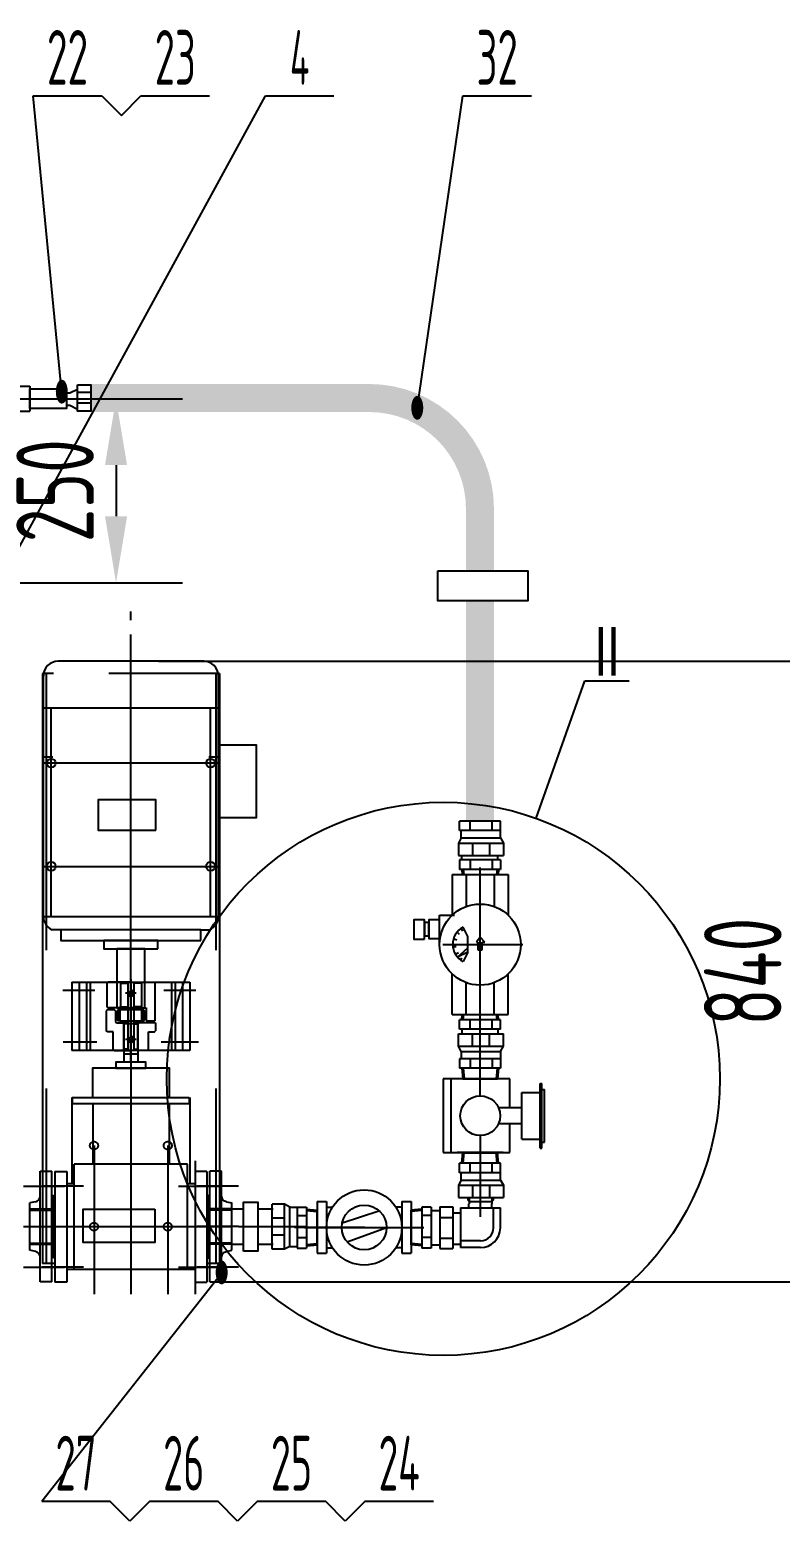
# Model space of a CAD drawing. Header units: millimetres. Extents: x -318 to 12282, y 0 to 8910.
# Drawn here: x 5716 to 6734, y 2769 to 4791 of the extents above; entities that cross this region are included whole.
import ezdxf
from ezdxf.enums import TextEntityAlignment as Align

# ---------------------------------------------------------------- set-up
doc = ezdxf.new("R2010")
doc.units = ezdxf.units.MM
doc.header["$LTSCALE"] = 300
doc.linetypes.add('F', pattern=[0.75, 0.5, -0.25])
doc.linetypes.add('G', pattern=[2, 1.25, -0.25, 0.25, -0.25])
for name, color, linetype in [('01', 7, 'Continuous'), ('02', 1, 'Continuous'), ('04', 2, 'F'), ('05', 4, 'G'), ('08', 1, 'Continuous'), ('11', 3, 'Continuous')]:
    doc.layers.add(name, color=color, linetype=linetype)
doc.styles.get("Standard").update_dxf_attribs({"font": 'isocp', "width": 0.707, "bigfont": 'intecad.shx'})
doc.dimstyles.new('INTE', dxfattribs={"dimscale": 30, "dimtxt": 3.5, "dimasz": 3, "dimexe": 3, "dimexo": 0, "dimgap": 1, "dimtad": 1, "dimdec": 3, "dimdsep": 46, "dimtxsty": 'Standard', "dimcen": 0, "dimclrd": 1, "dimclre": 1, "dimclrt": 3, "dimaunit": 1, "dimadec": 4, "dimazin": 0, "dimtfac": 1, "dimtdec": 3, "dimtmove": 0, "dimatfit": 0, "dimfxl": 1, "dimarcsym": 0})

# ---------------------------------------------------------------- blocks, each defined once
blk = doc.blocks.new('4')
at = {"layer": '01'}
for p, q in [((-33.7, -16.2), (-32.1, -8.6)), ((-32.1, -8.6), (32.1, -8.6)), ((33.7, -16.2), (32.1, -8.6)), ((-75, -22.6), (75, -22.6)), ((-75, -38.6), (-75, -22.6)), ((-75, -38.6), (75, -38.6)), ((-42, -40.6), (-42, -38.6)), ((42, -38.6), (42, -40.6)), ((75, -22.6), (75, -38.6)), ((-42, -40.6), (42, -40.6))]:
    blk.add_line(p, q, dxfattribs=at)
for centre, start, end in [((-41.5, -14.6), 270, 348.2101), ((41.5, -14.6), 191.7899, 270)]:
    blk.add_arc(centre, 8, start, end, dxfattribs=at)
at = {"layer": '04', "color": 2, "linetype": 'F'}
for p, q in [((-24, -8.6), (-24, -40.6)), ((-22.5, -8.6), (-22.5, -40.6)), ((22.5, -8.6), (22.5, -40.6)), ((24, -8.6), (24, -40.6))]:
    blk.add_line(p, q, dxfattribs=at)
at = {"layer": '05', "color": 4, "linetype": 'G'}
for p, q in [((-55, 0), (-55, -55.8)), ((0, 0), (0, -55.8)), ((55, 0), (55, -55.8))]:
    blk.add_line(p, q, dxfattribs=at)
blk = doc.blocks.new('*U38')
at = {"layer": '01'}
for p, q in [((-57, 28.8), (-57, -28.8)), ((-57, 28.8), (-30, 28.8)), ((-30, 28.8), (-30, -28.8)), ((57, 28.8), (30, 28.8)), ((30, 28.8), (30, -28.8)), ((57, 28.8), (57, -28.8)), ((-57, 17), (-83, 17)), ((-83, 17), (-83, -17)), ((-57, 14.4), (-30, 14.4)), ((30, 19), (-30, 19)), ((-15, 15), (-15, -15)), ((-15, 15), (15, 15)), ((15, 15), (15, -15)), ((57, 14.4), (30, 14.4)), ((57, 17), (83, 17)), ((83, 17), (83, -17)), ((-57, -17), (-83, -17)), ((-57, -14.4), (-30, -14.4)), ((-30, -19), (-19, -19)), ((-19, -19), (-19, -30)), ((-15, -15), (15, -15)), ((30, -19), (19, -19)), ((19, -19), (19, -30)), ((57, -14.4), (30, -14.4)), ((57, -17), (83, -17)), ((-57, -28.8), (-30, -28.8)), ((-28.8, -30), (28.8, -30)), ((-28.8, -57), (-28.8, -30)), ((-14.4, -57), (-14.4, -30)), ((14.4, -57), (14.4, -30)), ((28.8, -57), (28.8, -30)), ((57, -28.8), (30, -28.8)), ((-28.8, -57), (28.8, -57)), ((-17, -57), (-17, -83)), ((17, -57), (17, -83)), ((-17, -83), (17, -83))]:
    blk.add_line(p, q, dxfattribs=at)
at = {"layer": '05'}
for p, q in [((0, 29), (0, -88)), ((-88, 0), (88, 0))]:
    blk.add_line(p, q, dxfattribs=at)
blk = doc.blocks.new('g')
at = {"layer": '04', "linetype": 'F'}
h = blk.add_hatch(dxfattribs=at)
h.set_pattern_fill('ANSI37', color=2, scale=0.5, angle=90, style=0)
h.set_pattern_definition([(135, (-822.7086, -12.3893), (-1.122532, -1.122532), []), (225, (-822.7086, -12.3893), (1.122532, -1.122532), [])])
h.paths.add_polyline_path([(-279, 135), (-279, 137.8, 0.202934), (-294, 137.7), (-294, 135)])
h.paths.add_polyline_path([(-279, 102.2), (-279, 105), (-294, 105), (-294, 102.3, 0.202934)])
at = {"layer": '01', "color": 7, "linetype": 'Continuous', "ltscale": 2.5}
for p, q in [((-750, 240), (50, 240)), ((-58, 207), (-58, 196.9)), ((58, 207), (58, 33)), ((-58, 43.1), (-58, 33)), ((-750, 0), (50, 0))]:
    blk.add_line(p, q, dxfattribs=at)
at = {"layer": '01'}
for p, q in [((-420.7, 238.7), (-746.5, 238.7)), ((-703.4, 1.3), (-703.4, 238.7)), ((-636.5, 240), (-636.5, 225.7)), ((-420.7, 1.3), (-420.7, 238.7)), ((-402.3, 214.9), (-402.3, 226.9)), ((50, 240), (50, 223)), ((-766.5, 218.7), (-766.5, 21.3)), ((-331.5, 40), (-331.5, 200)), ((-331.5, 200), (-239, 200)), ((-239, 200), (-239, 40)), ((-331.5, 180), (-239, 180)), ((-331.5, 60), (-239, 60)), ((-402.3, 25.1), (-402.3, 13.1)), ((-331.5, 40), (-239, 40)), ((-420.7, 1.3), (-750, 1.3)), ((-483.5, 1.3), (-746.5, 1.3)), ((-636.5, 14.3), (-636.5, 0)), ((50, 17), (50, 0))]:
    blk.add_line(p, q, dxfattribs=at)
at = {"layer": '01', "ltscale": 2.5}
for p, q in [((-75, 223), (75, 223)), ((-75, 223), (-75, 207)), ((-42, 225), (42, 225)), ((-42, 225), (-42, 223)), ((42, 223), (42, 225)), ((75, 207), (75, 223)), ((-75, 207), (75, 207)), ((-175, 200), (-58, 200)), ((58, 196.9), (-84.8, 196.9)), ((-84.8, 196.9), (-84.8, 43.1)), ((-166.5, 171.8), (-84.8, 171.8)), ((-275, 129.5), (-223, 129.5)), ((-234, 129.5), (-234, 110.5)), ((-223, 129.5), (-223, 110.5)), ((-275, 110.5), (-223, 110.5)), ((-166.5, 68.2), (-84.8, 68.2)), ((58, 43.1), (-84.8, 43.1)), ((-175, 40), (-58, 40)), ((-75, 33), (75, 33)), ((-75, 17), (-75, 33)), ((75, 33), (75, 17)), ((-75, 17), (75, 17)), ((-42, 15), (-42, 17)), ((-42, 15), (42, 15)), ((42, 17), (42, 15))]:
    blk.add_line(p, q, dxfattribs=at)
at = {"layer": '01'}
for points in [[(-387.9, 214.9), (-402.3, 214.9), (-402.3, 25.1), (-387.9, 25.1)], [(-537.6, 153.6), (-578.9, 153.6), (-578.9, 75.7), (-537.6, 75.7)], [(-376.5, 156.7), (-387.9, 156.7), (-387.9, 83.3), (-376.5, 83.3)], [(-23.7, 152.4), (21.3, 152.4), (21.3, 55.4), (-23.7, 55.4)], [(-296.5, 139), (-376.5, 139), (-376.5, 101), (-296.5, 101)]]:
    blk.add_lwpolyline(points, close=True, dxfattribs=at)
at = {"layer": '01', "ltscale": 2.5}
for points in [[(-175, 199.2), (-166.5, 199.2), (-166.5, 40.8), (-175, 40.8)], [(-175, 172.1), (-215.1, 172.1), (-215.1, 67.9), (-175, 67.9)], [(-215.1, 140.4), (-223, 140.4), (-223, 99.6), (-215.1, 99.6)]]:
    blk.add_lwpolyline(points, close=True, dxfattribs=at)
at = {"layer": '01'}
for centre in [(-628.5, 228), (-488.5, 228), (-628.5, 12), (-488.5, 12)]:
    blk.add_circle(centre, 6, dxfattribs=at)
for centre, radius, start, end in [((-746.5, 218.7), 20, 90, 180), ((-421.2, 217.8), 21, 25.7777, 88.5214), ((-746.5, 21.3), 20, 180, 270), ((-421.2, 22.2), 21, 271.4786, 334.2223)]:
    blk.add_arc(centre, radius, start, end, dxfattribs=at)
at = {"layer": '02', "color": 1, "linetype": 'Continuous'}
blk.add_line((-335.7, 120), (-234.1, 120), dxfattribs=at)
at = {"layer": '04'}
blk.add_line((-750, 240), (-750, 0), dxfattribs=at)
at = {"layer": '04', "color": 2, "linetype": 'F', "ltscale": 2.5}
for p, q in [((-750, 235), (50, 235)), ((-275, 129.5), (-275, 110.5)), ((-750, 5), (50, 5))]:
    blk.add_line(p, q, dxfattribs=at)
at = {"layer": '04', "color": 2, "linetype": 'F'}
for p, q in [((-331.5, 175), (-239, 175)), ((-331.5, 151), (-330, 152.5)), ((-331.5, 135.8), (-331.5, 151)), ((-330, 152.5), (-279, 152.5)), ((-279, 140.9), (-279, 152.5)), ((-276.5, 153.5), (-265.5, 153.5)), ((-276.5, 153.5), (-276.5, 131)), ((-264, 152), (-265.5, 153.5)), ((-264, 144), (-264, 152)), ((-240.5, 144), (-264, 144)), ((-240.5, 144), (-239, 142.5)), ((-239, 142.5), (-239, 131)), ((-331.5, 135.8), (-330, 134.3)), ((-331.5, 120), (-331.5, 135.8)), ((-331.5, 124), (-239, 124)), ((-330, 134.3), (-298, 134.3)), ((-330, 134.3), (-330, 124)), ((-316.5, 127.3), (-316.5, 112.7)), ((-296.5, 135.8), (-298, 134.3)), ((-298, 134.3), (-298, 124)), ((-296.5, 134.3), (-296.5, 140.9)), ((-296.5, 140.9), (-279, 140.9)), ((-296.5, 134.3), (-296.5, 120)), ((-294, 135), (-294, 137.7)), ((-279, 135), (-279, 137.8)), ((-276.5, 131), (-276.5, 124)), ((-275, 129.5), (-276.5, 131)), ((-240.5, 129.5), (-275, 129.5)), ((-275, 124), (-275, 129.5)), ((-254, 127.3), (-254, 112.7)), ((-240.5, 129.5), (-239, 131)), ((-240.5, 124), (-240.5, 129.5)), ((-239, 131), (-239, 120)), ((-331.5, 120), (-331.5, 104.2)), ((-331.5, 116), (-239, 116)), ((-331.5, 104.2), (-330, 105.7)), ((-331.5, 104.2), (-331.5, 89)), ((-330, 105.7), (-330, 116)), ((-330, 105.7), (-298, 105.7)), ((-298, 105.7), (-298, 116)), ((-296.5, 104.2), (-298, 105.7)), ((-296.5, 105.7), (-296.5, 120)), ((-296.5, 105.7), (-296.5, 89)), ((-294, 105), (-294, 102.3)), ((-279, 105), (-279, 102.2)), ((-276.5, 109), (-276.5, 116)), ((-275, 110.5), (-276.5, 109)), ((-276.5, 100.6), (-276.5, 109)), ((-275, 116), (-275, 110.5)), ((-240.5, 110.5), (-275, 110.5)), ((-240.5, 116), (-240.5, 110.5)), ((-240.5, 110.5), (-239, 109)), ((-239, 109), (-239, 120)), ((-239, 97.5), (-239, 109)), ((-331.5, 89), (-330, 87.5)), ((-330, 87.5), (-298, 87.5)), ((-298, 87.5), (-296.5, 89)), ((-292.5, 99.1), (-294, 97.6)), ((-294, 97.6), (-294, 88)), ((-294, 88), (-292.5, 86.5)), ((-292.5, 99.1), (-278, 99.1)), ((-292.5, 86.5), (-265.5, 86.5)), ((-278, 99.1), (-276.5, 100.6)), ((-264, 88), (-265.5, 86.5)), ((-240.5, 96), (-264, 96)), ((-264, 96), (-264, 88)), ((-240.5, 96), (-239, 97.5)), ((-331.5, 65), (-239, 65))]:
    blk.add_line(p, q, dxfattribs=at)
blk.add_lwpolyline([(-294, 105), (-279, 105), (-279, 135), (-294, 135)], close=True, dxfattribs=at)
at = {"layer": '04', "ltscale": 2.5}
for centre in [(-110, 170), (0, 170), (-110, 70), (0, 70)]:
    blk.add_circle(centre, 5.5, dxfattribs=at)
at = {"layer": '04', "color": 2, "linetype": 'F'}
for centre in [(-316.5, 120), (-254, 120)]:
    blk.add_circle(centre, 3, dxfattribs=at)
for centre, radius, start, end in [((-316.5, 120), 4, 267.1678, 182.5297), ((-286.4, 120), 19.2, 67.4956, 113.3815), ((-254, 120), 4, 267.1678, 182.5297), ((-286.4, 120), 19.2, 246.6185, 292.5044)]:
    blk.add_arc(centre, radius, start, end, dxfattribs=at)
at = {"layer": '05', "color": 4, "linetype": 'G', "ltscale": 2.5}
for p, q in [((0, 256), (0, 33.8)), ((-55, 184.4), (-55, 240.2)), ((55, 184.4), (55, 240.2)), ((-89.2, 207), (91.3, 207)), ((-110, 170), (91.3, 170)), ((-222.1, 120), (-802.9, 120)), ((-301.6, 120), (1.1, 120)), ((-89.2, 120), (91.3, 120)), ((-110, 70), (91.3, 70)), ((-55, 55.6), (-55, -0.2)), ((55, 55.6), (55, -0.2))]:
    blk.add_line(p, q, dxfattribs=at)
at = {"layer": '05', "color": 4, "linetype": 'G'}
for p, q in [((-420.7, 228), (-703.4, 228)), ((-628.5, 238.7), (-628.5, 1.3)), ((-488.5, 1.3), (-488.5, 238.7)), ((-320.3, 208.1), (-320.3, 164.6)), ((-250.3, 211.8), (-250.3, 160.9)), ((-331.5, 190), (-239, 190)), ((-222.1, 120), (-833.9, 120)), ((-320.3, 71), (-320.3, 27.5)), ((-250.3, 73.8), (-250.3, 28.4)), ((-331.5, 50), (-239, 50)), ((-420.7, 12), (-703.4, 12))]:
    blk.add_line(p, q, dxfattribs=at)
blk = doc.blocks.new('s')
at = {"layer": '01'}
for p, q in [((-127, 35), (-114.5, 35)), ((-127, 35), (-127, -35)), ((-114.5, 35), (-114.5, -35)), ((-114.5, 27.5), (-106.5, 27.5)), ((-93.1, 6.1), (-43.4, 22.6)), ((-12.5, 27.5), (-20.5, 27.5)), ((-12.5, 35), (0, 35)), ((-12.5, 35), (-12.5, -35)), ((0, 35), (0, -35)), ((-86.7, -19.4), (-33.2, 0)), ((-127, -35), (-114.5, -35)), ((-114.5, -27.5), (-106.5, -27.5)), ((-12.5, -27.5), (-20.5, -27.5)), ((-12.5, -35), (0, -35))]:
    blk.add_line(p, q, dxfattribs=at)
for radius in [51, 30.3]:
    blk.add_circle((-63.5, 0), radius, dxfattribs=at)
at = {"layer": '05', "color": 4, "linetype": 'G'}
blk.add_line((-144.5, 0), (17.5, 0), dxfattribs=at)
blk = doc.blocks.new('1')
at = {"layer": '01'}
for p, q in [((-104.6, 55), (-64.6, 55)), ((-64.6, 55), (-64.6, 35)), ((-199.6, 38.1), (-144.3, 38.1)), ((-199.6, 38.1), (-199.6, -38.1)), ((-114.9, 16.6), (-127.5, 23.1)), ((-125.5, 26.4), (-122.6, 24.7)), ((-114.9, 16.6), (-121.6, 30.7)), ((-121.6, 30.7), (-109.1, 16.6)), ((-117.7, 33.5), (-115.2, 29.2)), ((-107.4, 37.1), (-107.2, 32.6)), ((-96.5, 36.1), (-98.2, 31.6)), ((-93.6, 16.6), (-81, 23.1)), ((-87.6, 31.2), (-90.3, 28.7)), ((-82.7, 25.9), (-86.6, 23.9)), ((-9.6, 38.1), (-64.9, 38.1)), ((-9.6, 38.1), (-9.6, -38.1)), ((-199.6, 19.1), (-156.2, 19.1)), ((-114.9, 16.6), (-93.6, 16.6)), ((-101.3, 3), (-111.7, 3)), ((-111.7, 3), (-111.7, -2.5)), ((-101.3, 5.1), (-101.3, 3)), ((-94.7, 0), (-101.3, 5.1)), ((-101.3, -6.1), (-94.7, 0)), ((-9.6, 19.1), (-53, 19.1)), ((-199.6, -19.1), (-156.2, -19.1)), ((-111.7, -2.5), (-101.3, -2.5)), ((-101.3, -2.5), (-101.3, -6.1)), ((-9.6, -19.1), (-53, -19.1)), ((-199.6, -38.1), (-144.3, -38.1)), ((-9.6, -38.1), (-64.9, -38.1))]:
    blk.add_line(p, q, dxfattribs=at)
for points in [[(-97.4, 75.4), (-70.9, 75.4), (-70.9, 90), (-97.4, 90)], [(-96.3, 55), (-71.2, 55), (-71.2, 69.7), (-96.3, 69.7)], [(-92.7, 69.7), (-74.8, 69.7), (-74.8, 75.4), (-92.7, 75.4)]]:
    blk.add_lwpolyline(points, close=True, dxfattribs=at)
blk.add_circle((-104.6, 0), 55, dxfattribs=at)
blk.add_arc((-104.3, 11.1), 26.2, 27.3251, 152.6749, dxfattribs=at)
at = {"layer": '05', "color": 4, "linetype": 'G', "ltscale": 2}
for p, q in [((-104.6, 50.8), (-104.6, -57.9)), ((-195.4, 0), (0, 0))]:
    blk.add_line(p, q, dxfattribs=at)
blk = doc.blocks.new('*D54')
at = {"layer": '08', "color": 1, "lineweight": -2}
for p, q in [((5890.7, 3935.1), (6855.5, 3935.1)), ((6765.5, 3845.1), (6765.5, 3183.7)), ((5976.5, 3093.7), (6855.5, 3093.7))]:
    blk.add_line(p, q, dxfattribs=at)
at = {"layer": '08', "color": 1}
for points in [[(6750.5, 3845.1), (6780.5, 3845.1), (6765.5, 3935.1)], [(6750.5, 3183.7), (6780.5, 3183.7), (6765.5, 3093.7)]]:
    blk.add_solid(points, dxfattribs=at)
at = {"layer": 'Defpoints', "color": 0}
for p in [(5890.7, 3935.1), (5976.5, 3093.7), (6765.5, 3093.7)]:
    blk.add_point(p, dxfattribs=at)
at = {"layer": '08', "color": 3, "insert": (6683, 3514.4), "char_height": 105, "attachment_point": 5, "rotation": 90}
blk.add_mtext('840', dxfattribs=at)
blk = doc.blocks.new('*D55')
at = {"layer": '08', "color": 1, "lineweight": -2}
for p, q in [((5721.5, 4291.1), (5923.3, 4291.1)), ((5833.3, 4201.1), (5833.3, 4131.7)), ((5700.5, 4041.7), (5923.3, 4041.7))]:
    blk.add_line(p, q, dxfattribs=at)
at = {"layer": '08', "color": 1}
for points in [[(5818.3, 4201.1), (5848.3, 4201.1), (5833.3, 4291.1)], [(5818.3, 4131.7), (5848.3, 4131.7), (5833.3, 4041.7)]]:
    blk.add_solid(points, dxfattribs=at)
at = {"layer": 'Defpoints', "color": 0}
for p in [(5721.5, 4291.1), (5700.5, 4041.7), (5833.3, 4041.7)]:
    blk.add_point(p, dxfattribs=at)
at = {"layer": '08', "color": 3, "insert": (5750.7, 4166.4), "char_height": 105, "attachment_point": 5, "rotation": 90}
blk.add_mtext('250', dxfattribs=at)

msp = doc.modelspace()

# ---------------------------------------------------------------- linework, layer by layer
for p, q in [((6358.2316, 3369.0597), (6295.7165, 3369.0597)), ((6358.2316, 3269.0597), (6295.7165, 3269.0597)), ((6106.1705, 3198.8462), (6106.1705, 3136.331)), ((6233.1705, 3198.8462), (6233.1705, 3136.331))]:
    msp.add_line(p, q)
at = {"layer": '01', "color": 7, "linetype": 'Continuous'}
for p, q in [((5766.065, 4299.1092), (5770.8825, 4299.1092)), ((5770.8825, 4299.1092), (5781.0979, 4304.2819)), ((5781.0979, 4300.1379), (5799.1305, 4300.1379)), ((5766.065, 4282.3092), (5770.8825, 4282.3092)), ((5770.8825, 4282.3092), (5781.0979, 4277.0448)), ((5781.0979, 4285.5358), (5799.1305, 4285.5358)), ((6354.4995, 3718.6067), (6298.7705, 3718.6067)), ((6354.4995, 3705.81), (6298.7705, 3705.81)), ((6354.4995, 3665.8161), (6298.7705, 3665.8161)), ((6354.4995, 3653.0194), (6298.7705, 3653.0194)), ((6302.0758, 3653.0194), (6302.6839, 3646.0689)), ((6351.8722, 3653.0194), (6351.2641, 3646.0689)), ((6354.4995, 3449.1184), (6298.7705, 3449.1184)), ((6302.0758, 3449.1184), (6302.6839, 3456.0689)), ((6351.8722, 3449.1184), (6351.2641, 3456.0689)), ((6354.4995, 3436.3217), (6298.7705, 3436.3217)), ((6354.4995, 3396.3278), (6298.7705, 3396.3278)), ((6354.4995, 3383.5311), (6298.7705, 3383.5311)), ((6302.0758, 3383.5311), (6303.3569, 3368.8881)), ((6351.8722, 3383.5311), (6350.5911, 3368.8881)), ((6348.974, 3369.0597), (6304.974, 3369.0597)), ((6305.3181, 3369.0597), (6348.6299, 3369.0597)), ((6302.0758, 3254.5882), (6303.3569, 3269.2312)), ((6348.974, 3269.0597), (6304.974, 3269.0597)), ((6305.3181, 3269.0597), (6348.6299, 3269.0597)), ((6351.8722, 3254.5882), (6350.5911, 3269.2312)), ((6354.4995, 3254.5882), (6298.7705, 3254.5882)), ((6354.4995, 3241.7915), (6298.7705, 3241.7915)), ((6078.9024, 3195.1141), (6078.9024, 3139.385)), ((6091.6991, 3195.1141), (6091.6991, 3139.385)), ((6247.642, 3195.1141), (6247.642, 3139.385)), ((6260.4386, 3195.1141), (6260.4386, 3139.385)), ((6272.0375, 3195.3088), (6272.0375, 3139.1904)), ((6290.0375, 3195.3088), (6290.0375, 3139.1904)), ((6312.0019, 3202.7266), (6312.0019, 3199.6666)), ((6342.6019, 3202.7266), (6342.6019, 3199.6666)), ((6091.6991, 3192.4868), (6106.3421, 3191.2057)), ((6106.1705, 3189.5886), (6106.1705, 3145.5886)), ((6106.1705, 3145.9327), (6106.1705, 3189.2445)), ((6247.642, 3192.4868), (6232.9989, 3191.2057)), ((6233.1705, 3189.5886), (6233.1705, 3145.5886)), ((6233.1705, 3145.9327), (6233.1705, 3189.2445)), ((6091.6991, 3142.6904), (6106.3421, 3143.9715)), ((6247.642, 3142.6904), (6232.9989, 3143.9715))]:
    msp.add_line(p, q, dxfattribs=at)
at = {"layer": '01'}
for p, q in [((6298.7705, 3705.81), (6298.7705, 3718.6067)), ((6301.2351, 3695.7957), (6301.2351, 3705.81)), ((6313.5468, 3705.81), (6313.5468, 3718.6067)), ((6343.0994, 3705.81), (6343.0994, 3718.6067)), ((6354.2872, 3695.7957), (6354.2872, 3705.81)), ((6354.4995, 3705.81), (6354.4995, 3718.6067)), ((6301.2351, 3695.7957), (6297.5956, 3688.782)), ((6297.5956, 3688.782), (6358.6258, 3688.782)), ((6297.5956, 3688.782), (6297.5956, 3672.0476)), ((6301.2351, 3695.7957), (6354.2872, 3695.7957)), ((6316.6941, 3688.782), (6316.6941, 3672.0476)), ((6339.5273, 3688.782), (6339.5273, 3672.0476)), ((6354.2872, 3695.7957), (6358.6258, 3688.782)), ((6358.6258, 3688.782), (6358.6258, 3672.0476)), ((6297.5956, 3672.0476), (6358.6258, 3672.0476)), ((6297.5956, 3672.0476), (6358.6258, 3672.0476)), ((6298.7705, 3665.8161), (6298.7705, 3653.0194)), ((6301.8704, 3665.8161), (6301.8704, 3672.0476)), ((6313.5468, 3665.8161), (6313.5468, 3653.0194)), ((6343.0994, 3665.8161), (6343.0994, 3653.0194)), ((6350.7164, 3665.8161), (6350.7164, 3672.0476)), ((6354.4995, 3665.8161), (6354.4995, 3653.0194)), ((6298.7705, 3436.3217), (6298.7705, 3449.1184)), ((6313.5468, 3436.3217), (6313.5468, 3449.1184)), ((6343.0994, 3436.3217), (6343.0994, 3449.1184)), ((6354.4995, 3436.3217), (6354.4995, 3449.1184)), ((6297.5956, 3413.3558), (6297.5956, 3430.0902)), ((6297.5956, 3430.0902), (6358.6258, 3430.0902)), ((6301.8704, 3436.3217), (6301.8704, 3430.0902)), ((6316.6941, 3413.3558), (6316.6941, 3430.0902)), ((6339.5273, 3413.3558), (6339.5273, 3430.0902)), ((6350.7164, 3436.3217), (6350.7164, 3430.0902)), ((6358.6258, 3413.3558), (6358.6258, 3430.0902)), ((6297.5956, 3413.3558), (6358.6258, 3413.3558)), ((6301.2351, 3406.3421), (6297.5956, 3413.3558)), ((6301.2351, 3406.3421), (6301.2351, 3396.3278)), ((6301.2351, 3406.3421), (6354.2872, 3406.3421)), ((6354.2872, 3406.3421), (6358.6258, 3413.3558)), ((6354.2872, 3406.3421), (6354.2872, 3396.3278)), ((6298.7705, 3396.3278), (6298.7705, 3383.5311)), ((6313.5468, 3396.3278), (6313.5468, 3383.5311)), ((6343.0994, 3396.3278), (6343.0994, 3383.5311)), ((6354.4995, 3396.3278), (6354.4995, 3383.5311)), ((6366.974, 3369.0597), (6276.974, 3369.0597)), ((6276.974, 3369.0597), (6276.974, 3269.0597)), ((6286.974, 3369.0597), (6286.974, 3269.0597)), ((6301.974, 3369.537), (6351.974, 3369.537)), ((6303.3494, 3369.0597), (6350.5986, 3369.0597)), ((6366.974, 3329.7605), (6366.974, 3369.0597)), ((6408.318, 3275.1798), (6408.318, 3362.6798)), ((6408.318, 3362.6798), (6410.318, 3362.6798)), ((6410.318, 3275.1798), (6410.318, 3362.6798)), ((6383.318, 3287.4298), (6383.318, 3350.4298)), ((6383.318, 3350.4298), (6408.318, 3350.4298)), ((6410.318, 3354.6798), (6414.318, 3354.6798)), ((6414.318, 3283.1798), (6414.318, 3354.6798)), ((6383.318, 3329.7605), (6351.7886, 3329.7605)), ((6383.318, 3308.3588), (6383.318, 3329.7605)), ((6351.7886, 3308.3588), (6383.318, 3308.3588)), ((6366.974, 3269.0597), (6366.974, 3308.3588)), ((6383.318, 3287.4298), (6408.318, 3287.4298)), ((6410.318, 3283.1798), (6414.318, 3283.1798)), ((6276.974, 3269.0597), (6366.974, 3269.0597)), ((6301.974, 3268.5824), (6351.974, 3268.5824)), ((6303.3494, 3269.0597), (6350.5986, 3269.0597)), ((6408.318, 3275.1798), (6410.318, 3275.1798)), ((6298.7705, 3241.7915), (6298.7705, 3254.5882)), ((6301.2351, 3231.7772), (6301.2351, 3241.7915)), ((6313.5468, 3241.7915), (6313.5468, 3254.5882)), ((6343.0994, 3241.7915), (6343.0994, 3254.5882)), ((6354.2872, 3231.7772), (6354.2872, 3241.7915)), ((6354.4995, 3241.7915), (6354.4995, 3254.5882)), ((6301.2351, 3231.7772), (6297.5956, 3224.7635)), ((6297.5956, 3224.7635), (6358.6258, 3224.7635)), ((6297.5956, 3224.7635), (6297.5956, 3208.0291)), ((6301.2351, 3231.7772), (6354.2872, 3231.7772)), ((6316.6941, 3224.7635), (6316.6941, 3208.0291)), ((6339.5273, 3224.7635), (6339.5273, 3208.0291)), ((6354.2872, 3231.7772), (6358.6258, 3224.7635)), ((6358.6258, 3224.7635), (6358.6258, 3208.0291)), ((6061.8744, 3199.2404), (6045.14, 3199.2404)), ((6045.14, 3138.2102), (6045.14, 3199.2404)), ((6061.8744, 3138.2102), (6061.8744, 3199.2404)), ((6068.888, 3194.9017), (6061.8744, 3199.2404)), ((6068.888, 3141.8497), (6068.888, 3194.9017)), ((6068.888, 3194.9017), (6078.9024, 3194.9017)), ((6078.9024, 3195.1141), (6091.6991, 3195.1141)), ((6260.4386, 3195.1141), (6247.642, 3195.1141)), ((6272.0375, 3195.3088), (6290.0375, 3195.3088)), ((6297.5956, 3208.0291), (6358.6258, 3208.0291)), ((6310.2019, 3208.0291), (6310.2019, 3204.5266)), ((6310.2019, 3204.5266), (6312.0019, 3202.7266)), ((6311.7134, 3194.2496), (6311.7134, 3199.6666)), ((6312.0019, 3202.7266), (6342.6019, 3202.7266)), ((6344.4019, 3204.5266), (6342.6019, 3202.7266)), ((6342.8903, 3194.2496), (6342.8903, 3199.6666)), ((6344.4019, 3208.0291), (6344.4019, 3204.5266)), ((5990.4877, 3192.7253), (6005.9065, 3192.7253)), ((6025.7476, 3192.7253), (6046.1842, 3192.7253)), ((6061.8744, 3180.1419), (6045.14, 3180.1419)), ((6078.9024, 3183.714), (6091.6991, 3183.714)), ((6106.1705, 3143.964), (6106.1705, 3191.2132)), ((6233.1705, 3143.964), (6233.1705, 3191.2132)), ((6260.4386, 3183.714), (6247.642, 3183.714)), ((6260.4386, 3190.6349), (6272.0375, 3190.6349)), ((6272.0375, 3181.2792), (6290.0375, 3181.2792)), ((6290.0375, 3187.38), (6300.3019, 3187.38)), ((6300.3019, 3194.2496), (6354.3019, 3194.2496)), ((6300.3019, 3194.2496), (6300.3019, 3140.2496)), ((6345.0682, 3167.2496), (6345.0682, 3194.2496)), ((6354.3019, 3167.2496), (6354.3019, 3194.2496)), ((6061.8744, 3157.3087), (6045.14, 3157.3087)), ((6078.9024, 3154.1614), (6091.6991, 3154.1614)), ((6260.4386, 3154.1614), (6247.642, 3154.1614)), ((5990.4877, 3144.7253), (6005.9065, 3144.7253)), ((6025.7476, 3144.7253), (6046.1842, 3144.7253)), ((6061.8744, 3138.2102), (6045.14, 3138.2102)), ((6068.888, 3141.8497), (6061.8744, 3138.2102)), ((6068.888, 3141.8497), (6078.9024, 3141.8497)), ((6078.9024, 3139.385), (6091.6991, 3139.385)), ((6260.4386, 3139.385), (6247.642, 3139.385)), ((6260.4386, 3144.0969), (6272.0375, 3144.0969)), ((6272.0375, 3153.22), (6290.0375, 3153.22)), ((6272.0375, 3139.1904), (6290.0375, 3139.1904)), ((6290.0375, 3145.1065), (6300.3019, 3145.1065)), ((6327.3019, 3149.4832), (6300.3019, 3149.4832)), ((6327.3019, 3140.2496), (6300.3019, 3140.2496))]:
    msp.add_line(p, q, dxfattribs=at)
at = {"layer": '01', "const_width": 38}
msp.add_lwpolyline([(5799.1305, 4292.0833), (6176.635, 4292.0833, -0.414213562), (6326.635, 4142.0833), (6326.635, 4057.6942)], format="xyb", dxfattribs=at)
at = {"layer": '01', "color": 7, "linetype": 'Continuous'}
for points in [[(5781.0979, 4309.7546), (5799.1305, 4309.7546), (5799.1305, 4274.412), (5781.0979, 4274.412)], [(5716.455, 4304.4144), (5766.065, 4304.4144), (5766.065, 4277.7643), (5716.455, 4277.7643)]]:
    msp.add_lwpolyline(points, close=True, dxfattribs=at)
at = {"layer": '01'}
for points in [[(6269.6908, 4057.6942), (6391.3777, 4057.6942), (6391.3777, 4017.1652), (6269.6908, 4017.1652)], [(5973.455, 3822.0776), (6023.1025, 3822.0776), (6023.1025, 3722.7155), (5973.455, 3722.7155)], [(6005.9065, 3135.2103), (6005.9065, 3202.0078), (6025.7476, 3202.0078), (6025.7476, 3135.2103)]]:
    msp.add_lwpolyline(points, close=True, dxfattribs=at)
at = {"layer": '01', "const_width": 38}
msp.add_lwpolyline([(6326.635, 4017.1652), (6326.635, 3718.6067)], dxfattribs=at)
at = {"layer": '01'}
msp.add_circle((6326.974, 3319.0597), 27.0236, dxfattribs=at)
for radius in [27, 17.7663]:
    msp.add_arc((6327.3019, 3167.2496), radius, 270, 0, dxfattribs=at)
at = {"layer": '02'}
for p, q in [((5675.455, 4041.703), (6035.6985, 4701.7684)), ((5759.7659, 4299.1092), (5721.0404, 4701.7684)), ((5721.0404, 4701.7684), (5814.0404, 4701.7684)), ((5814.0404, 4701.7684), (5840.5569, 4675.2519)), ((5840.5569, 4675.2519), (5867.0734, 4701.7684)), ((5867.0734, 4701.7684), (5960.0734, 4701.7684)), ((6035.6985, 4701.7684), (6128.6985, 4701.7684)), ((6241.6492, 4277.2615), (6303.4877, 4701.7684)), ((6303.4877, 4701.7684), (6396.4877, 4701.7684)), ((6402.7326, 3722.2995), (6469.0195, 3908.491)), ((6469.0195, 3908.491), (6529.0195, 3908.491)), ((6312.0019, 3208.0291), (6312.0019, 3202.7266)), ((6342.6019, 3208.0291), (6342.6019, 3202.7266)), ((5976.4877, 3105.093), (5732.5328, 2795.8841)), ((5825.5328, 2795.8841), (5732.5328, 2795.8841)), ((5852.0493, 2769.3676), (5825.5328, 2795.8841)), ((5878.5658, 2795.8841), (5852.0493, 2769.3676)), ((5971.5658, 2795.8841), (5878.5658, 2795.8841)), ((5998.0823, 2769.3676), (5971.5658, 2795.8841)), ((6024.5988, 2795.8841), (5998.0823, 2769.3676)), ((6117.5988, 2795.8841), (6024.5988, 2795.8841)), ((6144.1153, 2769.3676), (6117.5988, 2795.8841)), ((6170.6318, 2795.8841), (6144.1153, 2769.3676)), ((6263.6318, 2795.8841), (6170.6318, 2795.8841))]:
    msp.add_line(p, q, dxfattribs=at)
at = {"layer": '02', "color": 1, "linetype": 'Continuous'}
for p, q in [((6304.0521, 3653.0194), (6304.6601, 3646.0689)), ((6349.896, 3653.0194), (6349.2879, 3646.0689)), ((6304.0521, 3449.1184), (6304.6601, 3456.0689)), ((6349.896, 3449.1184), (6349.2879, 3456.0689)), ((6304.0521, 3383.5311), (6305.3181, 3369.0597)), ((6349.896, 3383.5311), (6348.6299, 3369.0597)), ((6304.0521, 3254.5882), (6305.3181, 3269.0597)), ((6349.896, 3254.5882), (6348.6299, 3269.0597)), ((6091.6991, 3190.5106), (6106.1705, 3189.2445)), ((6247.642, 3190.5106), (6233.1705, 3189.2445)), ((6091.6991, 3144.6666), (6106.1705, 3145.9327)), ((6247.642, 3144.6666), (6233.1705, 3145.9327))]:
    msp.add_line(p, q, dxfattribs=at)
at = {"layer": '02'}
msp.add_circle((6276.974, 3369.0597), 374.9581, dxfattribs=at)
at = {"layer": '05'}
for p, q in [((6326.974, 3346.0597), (6326.974, 3462.0597)), ((6326.974, 3292.0597), (6326.974, 3181.9826))]:
    msp.add_line(p, q, dxfattribs=at)
at = {"layer": '05', "color": 4, "linetype": 'G'}
for p, q in [((4088.0012, 3168.7253), (5790.7484, 3168.7253)), ((5999.0958, 3168.7253), (6091.1842, 3168.7253)), ((6075.1911, 3168.0659), (6170.7691, 3168.0659))]:
    msp.add_line(p, q, dxfattribs=at)

# ---------------------------------------------------------------- block references
at = {"layer": '01'}
for name, p in [('*U38', (5633.455, 4291.0893)), ('s', (6233.1705, 3167.5886))]:
    msp.add_blockref(name, p, dxfattribs=at)
for name, p, rotation in [('g', (5733.455, 3168.6091), 270), ('1', (6326.974, 3655.6671), 90), ('4', (5707.8143, 3168.7253), 90)]:
    msp.add_blockref(name, p, dxfattribs=dict(at, rotation=rotation))
at = {"layer": '01', "xscale": -1, "rotation": 270}
msp.add_blockref('4', (5999.0958, 3168.7253), dxfattribs=at)

# ---------------------------------------------------------------- texts
at = {"layer": '02', "width": 0.605172}
for p, p2 in [((5750.7659, 4284.1092), (5768.7659, 4284.1092)), ((6232.6492, 4262.2615), (6250.6492, 4262.2615)), ((5967.4877, 3090.093), (5985.4877, 3090.093))]:
    msp.add_text('●', height=30, dxfattribs=at).set_placement(p, p2, align=Align.FIT)
at = {"layer": '11'}
for s, height, width, p, p2 in [('22', 74.24621, 0.573679, (5739.6404, 4716.7684), (5795.4404, 4716.7684)), ('23', 74.24621, 0.581958, (5885.6734, 4716.7684), (5941.4734, 4716.7684)), ('4', 74.2462, 0.543846, (6069.0755, 4716.7684), (6095.3215, 4716.7684)), ('32', 74.24621, 0.573679, (6322.0877, 4716.7684), (6377.8877, 4716.7684)), ('27', 74.24621, 0.601243, (5751.1328, 2810.8841), (5806.9328, 2810.8841)), ('26', 74.24621, 0.578293, (5897.1658, 2810.8841), (5952.9658, 2810.8841)), ('25', 74.24621, 0.581958, (6043.1988, 2810.8841), (6098.9988, 2810.8841)), ('24', 74.24621, 0.556706, (6189.2318, 2810.8841), (6245.0318, 2810.8841))]:
    msp.add_text(s, height=height, dxfattribs=dict(at, width=width)).set_placement(p, p2, align=Align.FIT)
at = {"layer": '11', "width": 0.707}
msp.add_text('Ⅱ', height=75, dxfattribs=at).set_placement((6499.0195, 3908.491), align=Align.CENTER)

# ---------------------------------------------------------------- dimensions: what is measured, and where the dimension line sits
at = {"layer": '08'}
for base, p1, p2, text, picture, middle in [((5833.2506, 4041.703), (5721.455, 4291.0893), (5700.455, 4041.703), '250', '*D55', (5750.7403, 4166.3962)), ((6765.5425, 3093.7253), (5890.7121, 3935.1091), (5976.4877, 3093.7253), '840', '*D54', (6683.0425, 3514.4172))]:
    dim = msp.add_linear_dim(base=base, p1=p1, p2=p2, angle=90, text=text, dimstyle='INTE', dxfattribs=at)
    dim.commit()
    dim.dimension.update_dxf_attribs({"geometry": picture, "text_midpoint": middle})

doc.saveas('drawing.dxf')
